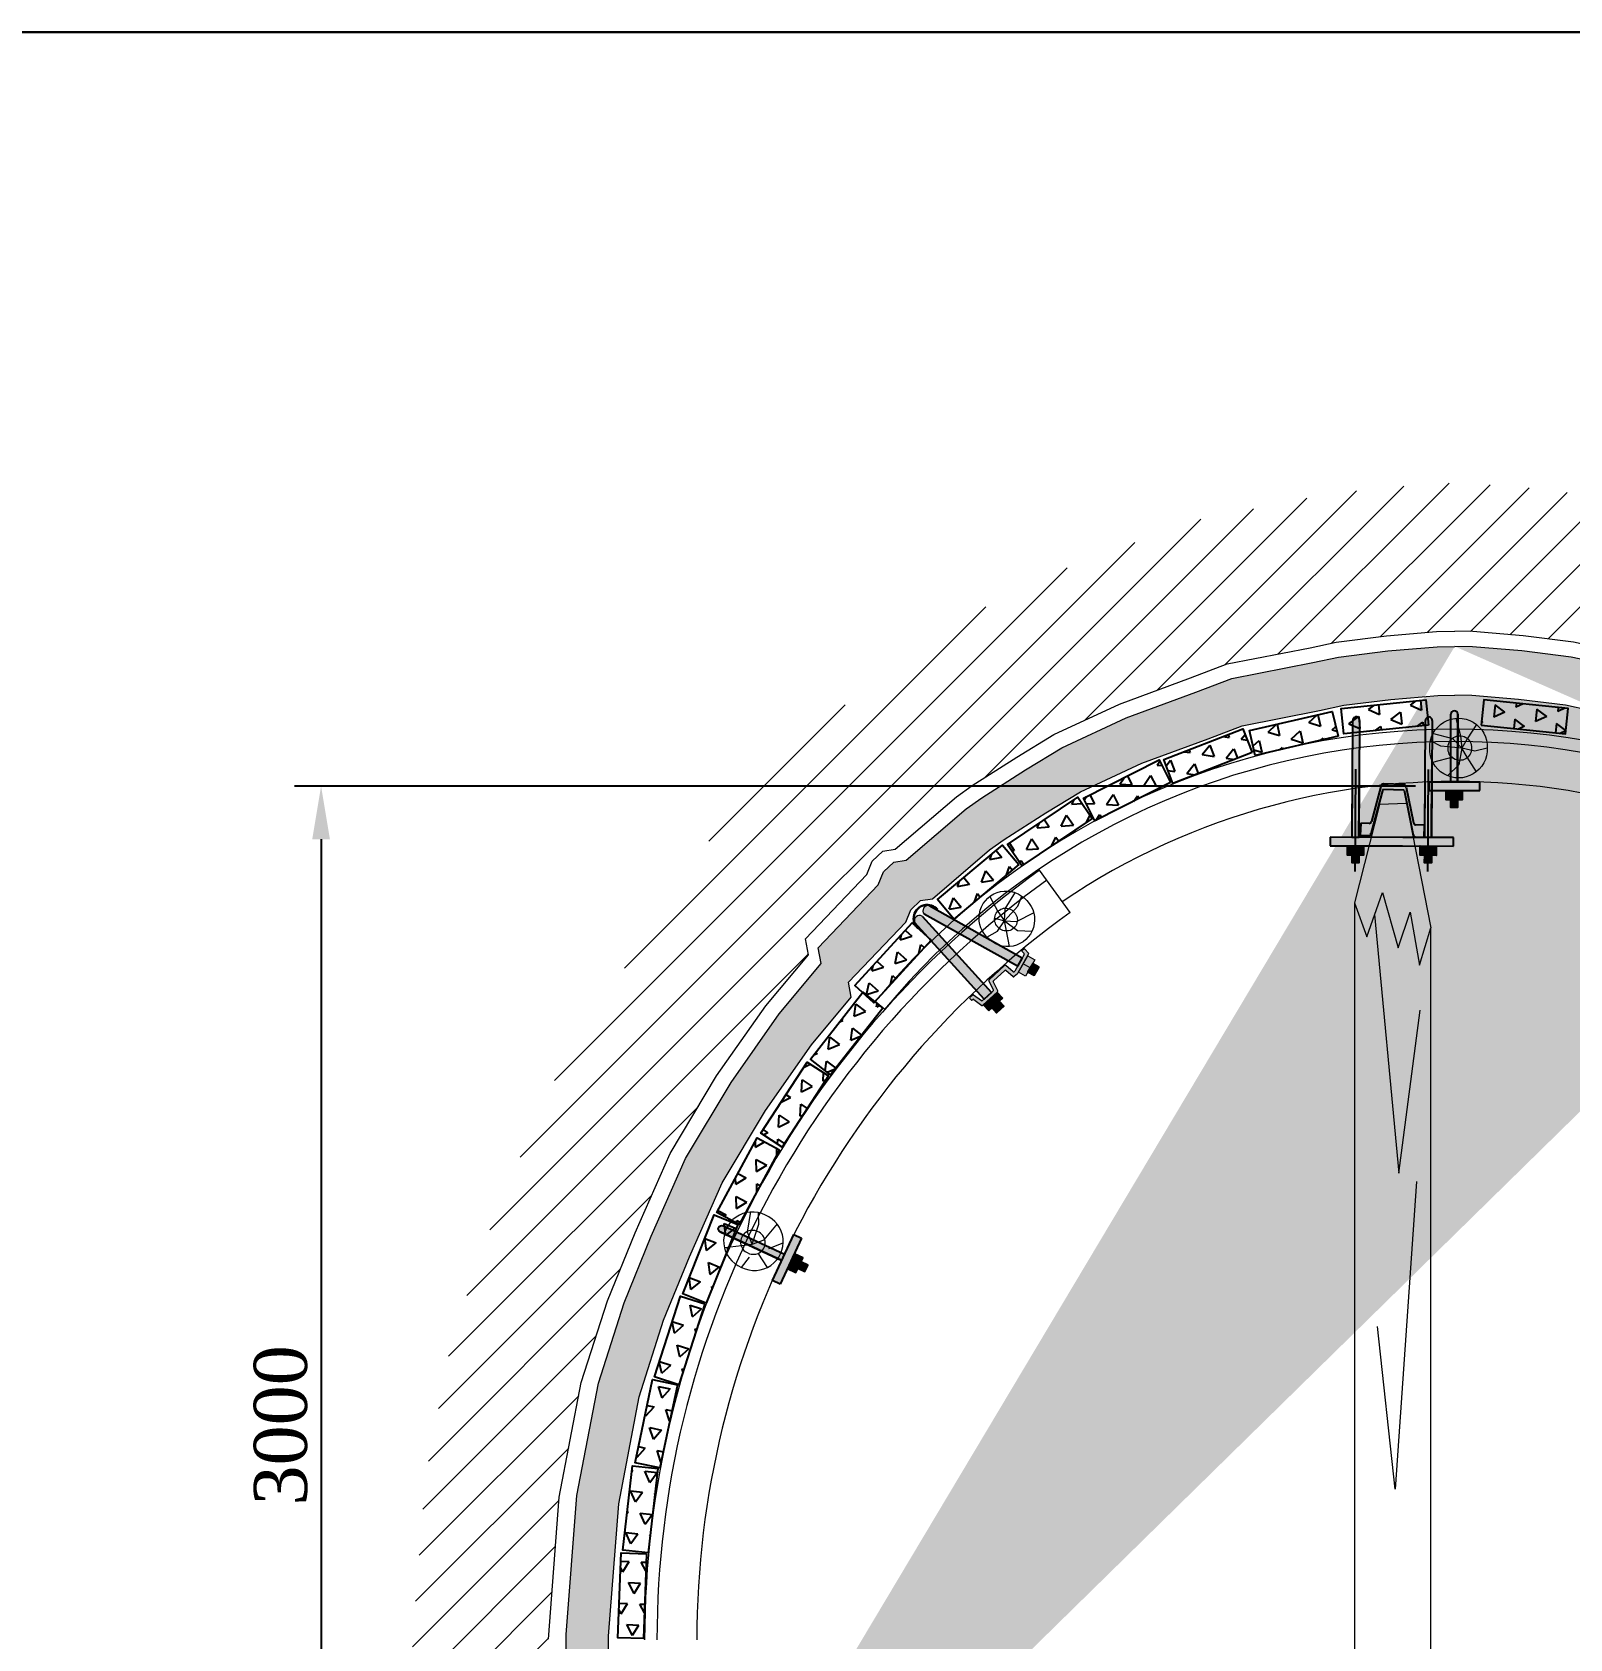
# Model space of a CAD drawing. Header units: millimetres. Extents: x -46762 to 217101, y -107409 to 31524.
# Drawn here: x 113848 to 117469, y -63258 to -59473 of the extents above; entities that cross this region are included whole.
import ezdxf

# ---------------------------------------------------------------- set-up
doc = ezdxf.new("R2010")
doc.units = ezdxf.units.MM
doc.layers.add('АП155', color=130, linetype='Continuous')
doc.styles.get("Standard").update_dxf_attribs({"font": 'TIMES.TTF'})
doc.dimstyles.new('ISO-25', dxfattribs={"dimscale": 50, "dimtxt": 2.5, "dimasz": 2.5, "dimexe": 1.25, "dimexo": 0.625, "dimtad": 1, "dimdec": 0, "dimtxsty": 'Standard', "dimcen": 2.5, "dimadec": 0, "dimazin": 0, "dimtfac": 1, "dimtdec": 0, "dimtmove": 0, "dimatfit": 3, "dimfxl": 1, "dimarcsym": 0})

# ---------------------------------------------------------------- blocks, each defined once
blk = doc.blocks.new('малик')
at = {"color": 7, "linetype": 'ByBlock', "lineweight": 9}
for p, q in [((117428.6909205339, 3163.968094087497), (117438.9293063907, 3122.875612338161)), ((117476.8090733806, 3149.679889349311), (117455.3292196006, 3115.312123301359)), ((117392.7884114651, 3098.669046341267), (117368.4238110949, 3110.614576150692)), ((117420.9614535526, 3115.312123301359), (117373.7057752367, 3128.200035569345)), ((117442.4413073326, 3093.832269521379), (117420.9614535526, 3115.312123301359)), ((117438.9293063907, 3122.875612338161), (117442.4362078757, 3093.83736897826)), ((117455.3292196006, 3115.312123301359), (117442.4413073326, 3093.832269521379)), ((117420.9643566998, 3072.359711900484), (117373.7104209998, 3059.465411741701)), ((117442.4443673377, 3093.837369529778), (117392.7884114651, 3098.669046341267)), ((117442.4362078757, 3093.83736897826), (117435.1750152459, 3053.928943744948)), ((117455.3321224337, 3072.364357724917), (117442.4413066432, 3093.84246912448)), ((117472.7174443139, 3086.577119380221), (117442.4443673377, 3093.837369529778)), ((117476.8166218418, 3037.999495631244), (117455.3321224337, 3072.364357724917)), ((117502.3518785533, 3093.841418669588), (117472.7174443139, 3086.577119380221)), ((117435.1750152459, 3053.928943744948), (117408.9592397311, 3028.510861341907))]:
    blk.add_line(p, q, dxfattribs=at)
at = {"color": 7, "linetype": 'ByBlock', "lineweight": 9, "extrusion": (0, 0, -1)}
for centre, major_axis, ratio, start_param, end_param in [((117434.6703237774, 3096.498831196397), (-47.89496162553311, 47.89496162553311), 0.9999999999990257, 5.458408654375653, 8.678623107073939), ((117437.5578575065, 3095.240444359137), (-19.5650630113129, 19.5650630113129), 0.9999999999981642, 5.430675389852599, 8.685277357385274), ((117434.6706836241, 3091.174856994578), (-47.89496162553311, 47.89496162553311), 0.9999999999990257, 2.31681600078586, 5.537030453484146), ((117437.5580472185, 3092.433634156318), (-19.5650630113204, 19.5650630113204), 0.9999999999974641, 2.310161750473125, 5.564763718006)]:
    blk.add_ellipse(centre, major_axis=major_axis, ratio=ratio, start_param=start_param, end_param=end_param, dxfattribs=at)
blk = doc.blocks.new('пзска2')
h = blk.add_hatch(color=9)
edge = h.paths.add_edge_path()
edge.add_line((79387.98750919643, 12480.88038879467), (79626.61282625502, 12400.73938868508))
edge.add_line((79626.61282625502, 12400.73938868508), (79619.42709265536, 12379.46739037297))
edge.add_line((79619.42709265536, 12379.46739037297), (79380.50641894205, 12459.07713288825))
edge.add_arc((79388.0866276481, 12468.66130303135), 12.219487769909, 90.46476017502539, 231.6592020791473, ccw=False)
edge = h.paths.add_edge_path()
edge.add_line((79376.41128150029, 12453.27671080609), (79570.36676375166, 12307.02080642545))
edge.add_line((79570.36676375166, 12307.02080642545), (79556.43053562287, 12288.54982692463))
edge.add_line((79556.43053562287, 12288.54982692463), (79362.53888556157, 12434.86732976127))
edge.add_arc((79372.4885213633, 12441.80124308344), 12.12742373903379, 71.12758126217437, 214.8726875495767, ccw=False)
h = blk.add_hatch(color=9)
edge = h.paths.add_edge_path()
edge.add_arc((79627.66398735114, 12420.72381651853), 1.914105600024586, 52.96569549510618, 133.1878639533618)
edge.add_line((79626.35398748063, 12422.11941695804), (79622.81355695822, 12418.79614233415))
edge.add_arc((79624.12355682859, 12417.40054189431), 1.914105600024586, 133.1878639533618, 232.9656954951062)
edge.add_line((79622.97070427213, 12415.8725591618), (79628.84420245845, 12411.44104481605))
edge.add_arc((79627.69134990202, 12409.91306208345), 1.914105600024586, -18.6650954844352, 52.96569549510622, ccw=False)
edge.add_line((79629.5047839201, 12409.30047959075), (79614.98623600847, 12366.32107847746))
edge.add_arc((79612.22517342953, 12367.25527092905), 2.914821109766541, 257.45859269138043, 341.3069946315402, ccw=False)
edge.add_line((79611.59223424859, 12364.40999939622), (79591.76046854799, 12375.53003915623))
edge.add_arc((79590.82431692723, 12373.86048221169), 1.914105600024586, 60.71984011856469, 142.9656954951062)
edge.add_line((79589.29633419457, 12375.0133347681), (79559.30466016682, 12335.26257932364))
edge.add_arc((79560.83264289954, 12334.10972676726), 1.914105600024586, 142.9656954951062, 217.0077024047578)
edge.add_line((79559.30412506853, 12332.95758376856), (79573.74374478357, 12313.80091985691))
edge.add_arc((79572.21522695292, 12312.64877685838), 1.914105600024586, -37.03430450489378, 37.00770240475782, ccw=False)
edge.add_line((79573.74320968543, 12311.49592430188), (79553.3143543138, 12284.41966196534))
edge.add_arc((79551.78637158129, 12285.5725145218), 1.914105600024586, 243.75876048676588, 322.96569549510616, ccw=False)
edge.add_line((79550.94004681602, 12283.85567596226), (79530.18626878763, 12294.08636202247))
edge.add_arc((79529.28421841265, 12292.60412100991), 1.735146477547994, 58.67647690679077, 148.0479790627951)
edge.add_line((79527.81196128958, 12293.52237601954), (79522.58798516571, 12286.59855452305))
edge.add_arc((79524.1159678984, 12285.44570196656), 1.914105600024586, 142.9656954951062, 232.9656954951062)
edge.add_line((79522.96311534199, 12283.91771923393), (79526.78307217342, 12281.03558784272))
edge.add_arc((79527.93592472986, 12282.56357057532), 1.914105600024586, 232.9656954951062, 322.9656954951062)
edge.add_line((79529.46390746254, 12281.41071801892), (79530.39560312434, 12282.64558094673))
edge.add_arc((79531.92358585686, 12281.49272839027), 1.914105600024586, 63.75876048676588, 142.9656954951062, ccw=False)
edge.add_line((79532.76991062213, 12283.2095669499), (79553.5236886504, 12272.97888088954))
edge.add_arc((79554.44295332953, 12274.3886519282), 1.68300384172545, 236.8929700268868, 329.831485954733)
edge.add_line((79555.8979961485, 12273.54286689265), (79584.53142966857, 12311.49341984757))
edge.add_arc((79583.00344693588, 12312.646272404), 1.914105600024586, 322.9656954951062, 397.0077024047578)
edge.add_line((79584.53196476665, 12313.79841540256), (79570.09234505187, 12332.95507931418))
edge.add_arc((79571.62086288244, 12334.1072223128), 1.914105600024586, 142.9656954951062, 217.0077024047578, ccw=False)
edge.add_line((79570.09288014992, 12335.26007486929), (79591.64296116919, 12363.82240185412))
edge.add_arc((79593.17094390187, 12362.66954929769), 1.914105600024586, 60.71984011856472, 142.9656954951062, ccw=False)
edge.add_line((79594.10709552257, 12364.33910624214), (79613.93886122323, 12353.21906648218))
edge.add_arc((79614.87501284402, 12354.88862342658), 1.914105600024586, 240.7198401185647, 322.9656954951062)
edge.add_line((79616.40299557667, 12353.73577087015), (79622.41552269796, 12361.70473235566))
edge.add_arc((79620.88753996545, 12362.85758491213), 1.914105600024586, 322.9656954951062, 341.3349045155648)
edge.add_line((79622.70097398342, 12362.24500241931), (79639.65450114332, 12412.43269670682))
edge.add_arc((79637.84106712518, 12413.04527919958), 1.914105600024586, 341.3349045155648, 412.9656954951062)
edge.add_line((79638.99391968161, 12414.57326193209), (79628.81683990761, 12422.25179925104))
edge = h.paths.add_edge_path(flags=16)
edge.add_arc((79620.88753996545, 12362.85758491213), 1.914105600024586, 322.9656954951062, 341.3349045155648)
edge.add_arc((79620.88753996545, 12362.85758491213), 1.914105600024586, 322.9656954951062, 341.3349045155648)
edge = h.paths.add_edge_path(flags=17)
edge.add_arc((79620.88753996545, 12362.85758491213), 1.914105600024586, 322.9656954951062, 341.3349045155648)
for points in [[(79638.48391189406, 12408.21222226877), (79656.85667648932, 12401.91922041512), (79642.3228326132, 12359.90285361517), (79623.96931663199, 12366.25150191964)], [(79653.34273550026, 12391.76065295233), (79646.02476543353, 12370.60489283986), (79661.44509861642, 12365.46674914093), (79668.66776640742, 12386.61382562178)], [(79583.94558119617, 12310.33219509802), (79599.40411664211, 12298.57659927863), (79572.38519902097, 12263.26957749148), (79556.96244741342, 12275.07193390929)], [(79592.87698438467, 12290.04725683594), (79605.15206058545, 12280.79099684118), (79591.3095542854, 12262.22888473643), (79578.80820147251, 12271.66284811296)]]:
    blk.add_hatch(color=9).paths.add_polyline_path(points)
at = {"color": 7}
for points in [[(79626.61282625502, 12400.73938868508), (79619.42709265536, 12379.46739037297), (79380.50641894205, 12459.07713288825)], [(79387.98750919643, 12480.88038879467), (79626.61282625502, 12400.73938868508)], [(79376.41128150029, 12453.27671080609), (79570.36676375166, 12307.02080642545), (79556.43053562287, 12288.54982692463), (79362.53888556157, 12434.86732976127)], [(79653.34273550026, 12391.76065295233), (79646.02476543353, 12370.60489283986), (79661.44509861642, 12365.46674914093), (79668.66776640742, 12386.61382562178), (79653.34273550026, 12391.76065295233)], [(79592.87698438467, 12290.04725683594), (79605.15206058545, 12280.79099684118), (79591.3095542854, 12262.22888473643), (79578.80820147251, 12271.66284811296), (79592.87698438467, 12290.04725683594)]]:
    blk.add_lwpolyline(points, dxfattribs=at)
at = {"color": 9, "linetype": 'ByBlock', "lineweight": 30}
blk.add_arc((79389.55610634592, 12450.26644457345), 32.10477288046426, 52.17423131706771, 238.6491880507332, dxfattribs=at)
at = {"layer": 'АП155', "color": 7, "lineweight": 9}
for p, q in [((79622.81355695822, 12418.79614233415), (79626.35398748063, 12422.11941695804)), ((79622.97070427213, 12415.8725591618), (79628.84420245845, 12411.44104481605)), ((79628.81683990761, 12422.25179925104), (79638.99391968161, 12414.57326193209)), ((79629.5047839201, 12409.30047959075), (79614.98623600847, 12366.32107847746)), ((79639.65450114332, 12412.43269670682), (79622.70097398342, 12362.24500241931)), ((79623.96931663199, 12366.25150191964), (79638.48391189406, 12408.21222226877)), ((79649.58975455136, 12380.91103701509), (79631.22661426303, 12387.23186209419)), ((79638.48391189406, 12408.21222226877), (79656.85667648932, 12401.91922041512)), ((79656.85667648932, 12401.91922041512), (79642.3228326132, 12359.90285361517)), ((79668.66776640742, 12386.61382562178), (79653.34273550019, 12391.76065295236)), ((79661.44509861642, 12365.46674914093), (79668.66776640742, 12386.61382562178)), ((79559.30466016682, 12335.26257932364), (79589.29633419457, 12375.0133347681)), ((79570.09288014992, 12335.26007486929), (79591.64296116919, 12363.82240185412)), ((79611.59223424859, 12364.40999939622), (79591.76046854799, 12375.53003915623)), ((79613.93886122323, 12353.21906648218), (79594.10709552257, 12364.33910624214)), ((79622.41552269796, 12361.70473235566), (79616.40299557667, 12353.73577087015)), ((79642.3228326132, 12359.90285361517), (79623.96931663199, 12366.25150191964)), ((79646.02476543354, 12370.60489283985), (79661.44509861642, 12365.46674914093)), ((79553.3143543138, 12284.41966196534), (79573.74320968543, 12311.49592430188)), ((79555.8979961485, 12273.54286689265), (79584.53142966857, 12311.49341984757)), ((79556.96244741342, 12275.07193390929), (79583.94558119617, 12310.33219509802)), ((79573.74374478357, 12313.80091985691), (79559.30412506853, 12332.95758376856)), ((79584.53196476665, 12313.79841540256), (79570.09234505187, 12332.95507931418)), ((79581.66704094349, 12307.69697902192), (79581.66704094349, 12307.69697902192)), ((79583.94558119617, 12310.33219509802), (79599.40411664211, 12298.57659927863)), ((79522.58798516571, 12286.59855452305), (79527.81196128958, 12293.52237601954)), ((79522.96311534199, 12283.91771923393), (79526.78307217342, 12281.03558784272)), ((79529.46390746254, 12281.41071801892), (79530.39560312434, 12282.64558094673)), ((79530.18626878763, 12294.08636202247), (79550.94004681602, 12283.85567596226)), ((79532.76991062213, 12283.2095669499), (79553.5236886504, 12272.97888088954)), ((79572.38519902097, 12263.26957749148), (79556.96244741342, 12275.07193390929)), ((79559.51661648304, 12278.33896102992), (79559.51661648304, 12278.33896102992)), ((79570.45401430462, 12292.7020645036), (79585.89465783161, 12280.92308838508)), ((79599.40411664211, 12298.57659927863), (79572.38519902097, 12263.26957749148)), ((79578.80820147251, 12271.66284811296), (79591.3095542854, 12262.22888473643)), ((79591.3095542854, 12262.22888473643), (79605.15206058545, 12280.79099684118)), ((79605.15206058545, 12280.79099684118), (79592.87698438467, 12290.04725683594))]:
    blk.add_line(p, q, dxfattribs=at)
for centre, radius, start, end in [((79372.4885213633, 12441.80124308344), 12.12742373903379, 71.12758126217444, 214.8726875495767), ((79388.0866276481, 12468.66130303135), 12.219487769909, 90.46476017502546, 231.6592020791473), ((79624.12355682859, 12417.40054189431), 1.914105600024586, 133.1878639533618, 232.9656954951062), ((79627.66398735114, 12420.72381651853), 1.914105600024586, 52.96569549510618, 133.1878639533618), ((79627.69134990202, 12409.91306208345), 1.914105600024586, 341.3349045155648, 52.96569549510618), ((79637.84106712518, 12413.04527919958), 1.914105600024586, 341.3349045155648, 52.96569549510618), ((79590.82431692723, 12373.86048221169), 1.914105600024586, 60.71984011856469, 142.9656954951062), ((79593.17094390187, 12362.66954929769), 1.914105600024586, 60.71984011856469, 142.9656954951062), ((79612.22517342953, 12367.25527092905), 2.914821109766541, 257.4585926913804, 341.3069946315402), ((79614.87501284402, 12354.88862342658), 1.914105600024586, 240.7198401185647, 322.9656954951062), ((79620.88753996545, 12362.85758491213), 1.914105600024586, 322.9656954951062, 341.3349045155648), ((79620.88753996545, 12362.85758491213), 1.914105600024586, 322.9656954951062, 341.3349045155648), ((79620.88753996545, 12362.85758491213), 1.914105600024586, 322.9656954951062, 341.3349045155648), ((79620.88753996545, 12362.85758491213), 1.914105600024586, 322.9656954951062, 341.3349045155648), ((79560.83264289954, 12334.10972676726), 1.914105600024586, 142.9656954951062, 217.0077024047578), ((79571.62086288244, 12334.1072223128), 1.914105600024586, 142.9656954951062, 217.0077024047578), ((79572.21522695292, 12312.64877685838), 1.914105600024586, 322.9656954951062, 37.00770240475778), ((79583.00344693588, 12312.646272404), 1.914105600024586, 322.9656954951062, 37.00770240475778), ((79524.1159678984, 12285.44570196656), 1.914105600024586, 142.9656954951062, 232.9656954951062), ((79527.93592472986, 12282.56357057532), 1.914105600024586, 232.9656954951062, 322.9656954951062), ((79529.28421841265, 12292.60412100991), 1.735146477547994, 58.67647690679077, 148.0479790627951), ((79531.92358585686, 12281.49272839027), 1.914105600024586, 63.75876048676592, 142.9656954951062), ((79551.78637158129, 12285.5725145218), 1.914105600024586, 243.7587604867659, 322.9656954951062), ((79554.44295332953, 12274.3886519282), 1.68300384172545, 236.8929700268868, 329.831485954733)]:
    blk.add_arc(centre, radius, start, end, dxfattribs=at)
blk = doc.blocks.new('мальчик')
at = {"color": 7, "linetype": 'ByBlock', "lineweight": 9}
for p, q in [((62110.5411704303, -3203.251974368038), (62085.97194289577, -3164.321193746476)), ((62083.27620618363, -3233.022133383558), (62042.34116641428, -3211.960909759669)), ((62111.79205275768, -3231.774464713362), (62110.5411704303, -3203.251974368038)), ((62111.79852717445, -3231.767395405818), (62083.27620618363, -3233.022133383558)), ((62100.17231643222, -3292.291638475426), (62107.09785335849, -3254.836199794005)), ((62107.09785335849, -3254.836199794005), (62111.79852717445, -3231.767395405818)), ((62134.35986856846, -3225.069260782394), (62111.79205275768, -3231.774464713362))]:
    blk.add_line(p, q, dxfattribs=at)
for points in [[(62146.7858041219, -3174.437593927016), (62127.79529363174, -3209.416393931552), (62111.79175579009, -3231.7676932888), (62081.42476313832, -3254.816826403253), (62047.11996643751, -3255.790661856568)], [(62153.31908767713, -3269.800450136626), (62128.16933134344, -3256.022516857224), (62111.79741108326, -3231.772872682202), (62080.45041735284, -3196.901753586132), (62071.1476882838, -3173.15576927796)]]:
    blk.add_lwpolyline(points, dxfattribs=at)
for centre, radius, start, end in [((62108.099128069, -3224.993232519671), 63.65949652277222, 315.2626785509929, 139.7673758162139), ((62104.71962127228, -3228.683259538283), 63.65949652277222, 135.2626785509929, 319.7673758162139), ((62107.51981327798, -3229.643810923456), 26.00486603317605, 133.6736795422713, 320.1486362764767), ((62109.30149624598, -3227.698421052695), 26.00486603317605, 314.8814180920772, 141.3563748268686)]:
    blk.add_arc(centre, radius, start, end, dxfattribs=at)
blk = doc.blocks.new('малчик')
at = {"color": 7, "linetype": 'ByBlock', "lineweight": 9}
for p, q in [((119627.7657393114, 1610.4430128768), (119628.4698462511, 1637.569267079249)), ((119654.6362349919, 1591.769802840485), (119646.6565953917, 1640.097049478427)), ((119615.593246907, 1573.865760420405), (119584.1780287269, 1611.446094139625)), ((119644.0689532542, 1563.29150951164), (119627.7657393114, 1610.4430128768)), ((119644.0630419651, 1563.292165543156), (119654.6362349919, 1591.769802840485)), ((119604.7621011095, 1553.266675202045), (119570.7307680805, 1566.50352419159)), ((119644.0723132252, 1563.296417088539), (119615.593246907, 1573.865760420405)), ((119668.9597904083, 1560.529138580998), (119644.0630419651, 1563.292165543156)), ((119709.1526768028, 1555.327278835044), (119668.9597904083, 1560.529138580998)), ((119607.6371590696, 1508.77504948611), (119629.9210252962, 1542.627032700286)), ((119669.0404644479, 1508.836633281964), (119650.0863085295, 1532.747085186653))]:
    blk.add_line(p, q, dxfattribs=at)
at = {"color": 7, "linetype": 'ByBlock', "lineweight": 9, "extrusion": (0, 0, -1)}
for centre, major_axis, ratio, start_param, end_param in [((119638.4088399553, 1569.248207332115), (-47.89496162578067, 47.89496162578067), 0.9999999999946823, 3.45771997180005, 6.677934424498158), ((119643.2482390612, 1571.467422897527), (-47.89496162578067, 47.89496162578067), 0.9999999999946823, 0.3161273182102568, 3.536341770908364), ((119643.3077980296, 1568.318162476637), (-19.56506301142971, 19.56506301142971), 0.999999999992481, 0.2883940536884071, 3.5429960212207)]:
    blk.add_ellipse(centre, major_axis=major_axis, ratio=ratio, start_param=start_param, end_param=end_param, dxfattribs=at)
at = {"color": 7, "linetype": 'ByBlock', "lineweight": 9, "extrusion": (0, 0, -0.9999999999999998)}
blk.add_ellipse((119640.7564568189, 1567.148187443883), major_axis=(-19.56506301141584, 19.56506301141584), ratio=0.9999999999939162, start_param=3.451065721488449, end_param=6.705667689021001, dxfattribs=at)
blk = doc.blocks.new('ск16')
h = blk.add_hatch(color=9)
edge = h.paths.add_edge_path()
edge.add_line((76510.91213818084, 28276.66980265561), (76510.91213818084, 28116.66980265561))
edge.add_line((76510.91213818084, 28116.66980265561), (76494.91213818084, 28116.66980265561))
edge.add_line((76494.91213818084, 28116.66980265561), (76494.91213818084, 28276.66980265561))
edge.add_arc((76502.91213818084, 28276.66980265561), 8, 0, 180, ccw=False)
for points in [[(76562.91213818084, 28116.66980265561), (76442.91213818084, 28116.66980265561), (76442.91213818084, 28096.66980265561), (76562.91213818084, 28096.66980265561)], [(76521.91213818084, 28096.66980265561), (76521.91213818084, 28074.66980265561), (76483.91213818084, 28074.66980265561), (76483.91213818084, 28096.66980265561)], [(76494.91213818084, 28074.66980265561), (76510.91213818084, 28074.66980265561), (76510.91213818084, 28056.66980265561), (76494.91213818084, 28056.66980265561)]]:
    blk.add_hatch(color=9).paths.add_polyline_path(points)
at = {"color": 7}
for p, q in [((76494.91213818084, 28116.66980265561), (76494.91213818084, 28276.66980265561)), ((76510.91213818084, 28116.66980265561), (76510.91213818084, 28276.66980265561)), ((76442.91213818084, 28116.66980265561), (76442.91213818084, 28096.66980265561)), ((76562.91213818084, 28116.66980265561), (76442.91213818084, 28116.66980265561)), ((76442.91213818084, 28096.66980265561), (76562.91213818084, 28096.66980265561)), ((76562.91213818084, 28096.66980265561), (76562.91213818084, 28116.66980265561)), ((76494.91213818084, 28074.66980265561), (76494.91213818084, 28056.66980265561)), ((76510.91213818084, 28074.66980265561), (76510.91213818084, 28056.66980265561))]:
    blk.add_line(p, q, dxfattribs=at)
for points in [[(76510.91213818084, 28276.66980265561), (76510.91213818084, 28116.66980265561), (76494.91213818084, 28116.66980265561), (76494.91213818084, 28276.66980265561)], [(76502.91213818084, 28096.66980265561), (76521.91213818084, 28096.66980265561), (76521.91213818084, 28074.66980265561), (76483.91213818084, 28074.66980265561), (76483.91213818084, 28096.66980265561), (76521.91213818084, 28096.66980265561)], [(76521.91213818084, 28096.66980265561), (76521.91213818084, 28074.66980265561), (76483.91213818084, 28074.66980265561), (76483.91213818084, 28096.66980265561), (76521.91213818084, 28096.66980265561)], [(76494.91213818084, 28074.66980265561), (76510.91213818084, 28074.66980265561), (76510.91213818084, 28056.66980265561), (76494.91213818084, 28056.66980265561), (76494.91213818084, 28074.66980265561)]]:
    blk.add_lwpolyline(points, dxfattribs=at)
blk.add_arc((76502.91213818084, 28276.66980265561), 8, 0, 180, dxfattribs=at)
blk = doc.blocks.new('затяж')
h = blk.add_hatch()
h.set_pattern_fill('TRIANG', scale=6, style=0)
h.set_pattern_definition([(59.99999999999999, (-60928.14965484699, 7032.150187674619), (-28.5749897581405, 49.49334591314033), [28.575, -28.575]), (120, (-60928.14965484699, 7032.150187674619), (-57.14998975814051, 5.913140350699564e-06), [28.57499999999999, -28.57499999999999]), (0, (-60942.43715484699, 7056.896887674618), (28.575, 49.49334), [28.575, -28.575])])
h.paths.add_polyline_path([(59094.13031474774, -5736.145065864868), (59094.13031474774, -5936.145065864868), (59034.13031474774, -5936.145065864868), (59034.13031474774, -5736.145065864868)])
at = {"color": 7}
blk.add_lwpolyline([(59094.13031474774, -5736.145065864868), (59094.13031474774, -5936.145065864868), (59034.13031474774, -5936.145065864868), (59034.13031474774, -5736.145065864868), (59094.13031474774, -5736.145065864868)], dxfattribs=at)
blk = doc.blocks.new('*D295')
at = {"color": 0, "lineweight": -2}
for p, q in [((117105.8737092593, -61249.35341073567), (114465.7103232909, -61249.35341073566)), ((114528.2103232909, -61374.35341073566), (114528.2103232909, -64135.9528620452)), ((117105.8737092593, -64260.9528620452), (114465.7103232909, -64260.9528620452))]:
    blk.add_line(p, q, dxfattribs=at)
at = {"color": 0, "lineweight": 15}
for points in [[(114507.3769899576, -61374.35341073566), (114549.0436566242, -61374.35341073566), (114528.2103232909, -61249.35341073566)], [(114507.3769899576, -64135.9528620452), (114549.0436566242, -64135.9528620452), (114528.2103232909, -64260.9528620452)]]:
    blk.add_solid(points, dxfattribs=at)
at = {"layer": 'Defpoints', "color": 0, "lineweight": 15}
for p in [(117137.1237092593, -61249.35341073567), (114528.2103232909, -64260.9528620452), (117137.1237092593, -64260.9528620452)]:
    blk.add_point(p, dxfattribs=at)
at = {"color": 0, "lineweight": 15, "insert": (114433.3788524906, -62755.15313639041), "char_height": 125, "attachment_point": 5, "rotation": 90}
blk.add_mtext('3000', dxfattribs=at)
blk = doc.blocks.new('СВПУСИЛ')
for p, q in [((92839.92056259899, -42729.97024166628), (92812.07433528174, -42834.5254429917)), ((92835.68864560979, -42722.83628213483), (92813.13744283852, -42805.17972907244)), ((92890.49647502229, -42731.53135747064), (92839.92056259899, -42729.97024166628)), ((92889.34829006574, -42718.48972523742), (92841.87090192134, -42717.02425091516)), ((92890.49647502229, -42731.53135747064), (92911.8412693842, -42837.60492747583)), ((92895.1603212854, -42724.67198154904), (92912.59007695144, -42808.24951212644)), ((92807.98556257886, -42810.02308842212), (92787.99508336019, -42809.40604660222)), ((92806.09132797911, -42838.97843119822), (92787.10037272134, -42838.39224146931)), ((92937.42391551984, -42814.01843420598), (92917.43343630117, -42813.40139238608)), ((92936.52920488098, -42843.00462907307), (92917.5382496232, -42842.41843934415))]:
    blk.add_line(p, q)
at = {"color": 7}
for p, q in [((92787.99508336019, -42809.40604660222), (92787.10037272134, -42838.39224146931)), ((92937.42391551984, -42814.01843420598), (92936.52920488098, -42843.00462907307))]:
    blk.add_line(p, q, dxfattribs=at)
for centre, radius, start, end in [((92841.68578937539, -42723.02139468079), 5.999999999999999, 88.23202484565921, 178.2320248464925), ((92889.16317751977, -42724.48686900306), 5.999999999999999, 358.2320248464926, 88.23202484565921), ((92808.13982303382, -42805.02546861746), 4.999999999999999, 268.2320248456592, 358.2320248464926), ((92917.58769675612, -42808.40377258141), 4.999999999999999, 178.2320248464925, 268.2320248456592), ((92806.27644052506, -42832.98128743262), 5.999999999999999, 268.2320248456592, 358.2320248464926), ((92917.7233621692, -42836.42129557856), 5.999999999999999, 178.2320248464925, 268.2320248456592)]:
    blk.add_arc(centre, radius, start, end)
blk = doc.blocks.new('спецск')
h = blk.add_hatch(color=9)
edge = h.paths.add_edge_path()
edge.add_line((92785.5398890838, -42466.88011163719), (92783.95573497117, -42742.66077485179))
edge.add_line((92783.95573497117, -42742.66077485179), (92767.95599893623, -42742.56886830785))
edge.add_line((92767.95599893623, -42742.56886830785), (92769.53967341034, -42466.87170394573))
edge.add_arc((92777.53987016655, -42466.70668996213), 8.00189838437035, -1.2418438218481924, 181.1816289845473, ccw=False)
h = blk.add_hatch(color=9)
edge = h.paths.add_edge_path()
edge.add_line((92956.53065366369, -42467.11995945335), (92954.94649955106, -42742.90062266796))
edge.add_line((92954.94649955106, -42742.90062266796), (92938.94676351614, -42742.80871612403))
edge.add_line((92938.94676351614, -42742.80871612403), (92940.53043799025, -42467.11155176189))
edge.add_arc((92948.53063474646, -42466.94653777829), 8.00189838437035, -1.2418438218481924, 181.1816289845473, ccw=False)
for points in [[(92886.94762140264, -42742.51001985621), (92715.95685682274, -42742.27017204004), (92715.84197364282, -42762.2698420837), (92886.83273822271, -42762.50968989986), (93006.83075848463, -42763.19898897942), (93006.94564166456, -42743.19931893576)], [(92794.84067031524, -42762.7236306444), (92794.71429881733, -42784.72326769243), (92756.7149257344, -42784.50498965057), (92756.84129723231, -42762.50535260254)], [(92965.83143489517, -42762.96347846057), (92965.70506339724, -42784.9631155086), (92927.70569031431, -42784.74483746674), (92927.83206181222, -42762.74520041872)], [(92767.7147442584, -42784.56817539953), (92783.7144802933, -42784.66008194347), (92783.6110854314, -42802.65978498275), (92767.61134939647, -42802.5678784388)], [(92938.7055088383, -42784.80802321569), (92954.70524487321, -42784.89992975963), (92954.60185001131, -42802.89963279893), (92938.60211397638, -42802.80772625498)]]:
    blk.add_hatch(color=9).paths.add_polyline_path(points)
at = {"color": 7}
for p, q in [((92767.95599893623, -42742.56886830785), (92768.87506437564, -42582.57150795864)), ((92775.32780616144, -42822.64122019215), (92776.70922314876, -42582.15445813439)), ((92783.95573497117, -42742.66077485179), (92784.87480041054, -42582.66341450257)), ((92938.94676351614, -42742.80871612403), (92939.86582895555, -42582.8113557748)), ((92946.31857074135, -42822.88106800831), (92947.69998772867, -42582.39430595055)), ((92954.94649955106, -42742.90062266796), (92955.86556499045, -42582.90326231874)), ((92715.95685682274, -42742.27017204004), (92715.84197364282, -42762.2698420837)), ((92715.84197364282, -42762.2698420837), (92886.83273822271, -42762.50968989986)), ((92886.94762140264, -42742.51001985621), (92715.95685682274, -42742.27017204004)), ((92886.83273822271, -42762.50968989986), (93006.83075848463, -42763.19898897942)), ((93006.94564166456, -42743.19931893576), (92886.94762140264, -42742.51001985621)), ((93006.83075848463, -42763.19898897942), (93006.94564166456, -42743.19931893576)), ((92767.7147442584, -42784.56817539953), (92767.61134939647, -42802.5678784388)), ((92783.7144802933, -42784.66008194347), (92783.6110854314, -42802.65978498275)), ((92938.7055088383, -42784.80802321569), (92938.60211397638, -42802.80772625498)), ((92954.70524487321, -42784.89992975963), (92954.60185001131, -42802.89963279893))]:
    blk.add_line(p, q, dxfattribs=at)
for points in [[(92785.5398890838, -42466.88011163719), (92783.95573497117, -42742.66077485179), (92767.95599893623, -42742.56886830785), (92769.53967341034, -42466.87170394573)], [(92956.53065366369, -42467.11995945335), (92954.94649955106, -42742.90062266796), (92938.94676351614, -42742.80871612403), (92940.53043799025, -42467.11155176189)], [(92775.84098377377, -42762.61449162348), (92794.84067031524, -42762.7236306444), (92794.71429881733, -42784.72326769243), (92756.7149257344, -42784.50498965057), (92756.84129723231, -42762.50535260254), (92794.84067031524, -42762.7236306444)], [(92794.84067031524, -42762.7236306444), (92794.71429881733, -42784.72326769243), (92756.7149257344, -42784.50498965057), (92756.84129723231, -42762.50535260254), (92794.84067031524, -42762.7236306444)], [(92946.83174835368, -42762.85433943965), (92965.83143489517, -42762.96347846057), (92965.70506339724, -42784.9631155086), (92927.70569031431, -42784.74483746674), (92927.83206181222, -42762.74520041872), (92965.83143489517, -42762.96347846057)], [(92965.83143489517, -42762.96347846057), (92965.70506339724, -42784.9631155086), (92927.70569031431, -42784.74483746674), (92927.83206181222, -42762.74520041872), (92965.83143489517, -42762.96347846057)], [(92767.7147442584, -42784.56817539953), (92783.7144802933, -42784.66008194347), (92783.6110854314, -42802.65978498275), (92767.61134939647, -42802.5678784388), (92767.7147442584, -42784.56817539953)], [(92938.7055088383, -42784.80802321569), (92954.70524487321, -42784.89992975963), (92954.60185001131, -42802.89963279893), (92938.60211397638, -42802.80772625498), (92938.7055088383, -42784.80802321569)]]:
    blk.add_lwpolyline(points, dxfattribs=at)
for centre in [(92777.53987016655, -42466.70668996213), (92948.53063474646, -42466.94653777829)]:
    blk.add_arc(centre, 8.00189838437035, 358.7581561781518, 181.1816289845474, dxfattribs=at)

msp = doc.modelspace()

# ---------------------------------------------------------------- hatches: boundary and pattern name
at = {"lineweight": 0}
h = msp.add_hatch(dxfattribs=at)
h.set_pattern_fill('JIS_WOOD', scale=100, style=0)
h.set_pattern_definition([(45, (56195.76325502712, -58324.64049932285), (-49.99999991609842, 49.99999991609842), [])])
h.paths.add_polyline_path([(118750.6534083098, -61682.60945794475), (118752.1618696954, -61706.47995141597), (118077.335959124, -61582.50039623585), (118184.405920295, -61219.59797723568), (118348.9813645023, -61278.76440225547), (118383.5420986236, -61284.43236431377), (118372.1248235221, -61274.63384550296), (118334.618646199, -61248.08212775231), (118229.9147656879, -61180.92165640197), (118142.4009282779, -61127.81787509421), (117987.6888113358, -61055.97172512751), (117820.7092073889, -60994.17817127724), (117734.1855293716, -60961.33934482369), (117539.233634408, -60923.0274382624), (117477.9002337936, -60909.89197684226), (117359.155455072, -60895.09214854541), (117240.9472528315, -60885.11908793316), (117198.29455133, -60884.24012935422), (117155.6418498286, -60885.11908793316), (117037.4336475881, -60895.09214854541), (116918.6888688665, -60909.89197684226), (116857.355468252, -60923.0274382624), (116662.4035732884, -60961.33934482369), (116575.8798952712, -60994.17817127724), (116408.9002913243, -61055.97172512751), (116254.1881743822, -61127.81787509421), (116166.6743369722, -61180.92165640197), (116061.9704564611, -61248.08212775231), (116024.464279138, -61274.63384550296), (115880.6917520873, -61398.02211444307), (115850.9996498785, -61402.70744725284), (115825.9955316629, -61426.13584033466), (115813.4934725552, -61457.37323670161), (115669.3123174432, -61608.66463535051), (115676.0019449586, -61646.55016244807), (115575.6598376048, -61766.89325899729), (115459.709175726, -61931.80736048106), (115350.4481413626, -62114.5502097451), (115267.9444643723, -62301.7505053092), (115202.6884649063, -62461.55220290623), (115141.0438384059, -62654.33104957284), (115089.3423026176, -62924.61897410438), (115063.5134358043, -63258.64457685377), (115063.5134358043, -64263.94048848236), (119333.0756668558, -64263.94048848236), (119333.0756668558, -63258.64457685377), (119307.2468000424, -62924.61897410438), (119255.5452642542, -62654.33104957284), (119193.9006377538, -62461.55220290623), (119128.6446382878, -62301.7505053092), (119046.1409612974, -62114.5502097451), (118936.8799269341, -61931.80736048106), (118820.9292650552, -61766.89325899729)])
h.paths.add_polyline_path([(119046.055732599, -64581.17296892763), (119653.2928341847, -64452.10073849611), (119653.2928341847, -64132.12816369134), (119333.0756668558, -64200.19242376649), (119333.0756668558, -63258.64457685383), (119307.2468000425, -62924.61897410447), (119255.5452642542, -62654.33104957284), (119193.9006377537, -62461.55220290615), (119128.6446382877, -62301.75050530936), (119046.1409612975, -62114.55020974522), (118936.8799269341, -61931.80736048109), (118820.9292650552, -61766.89325899728), (118750.6534083098, -61682.60945794472), (118752.1618696954, -61706.47995141597), (118077.335959124, -61582.50039623585), (118184.405920295, -61219.59797723568), (118348.9813645024, -61278.76440225548), (118383.5420986236, -61284.43236431377), (118372.1248235221, -61274.63384550291), (118362.1478556018, -61267.57085867964), (118440.5054303993, -61280.4215047155), (118620.1096206667, -61100.1441849437), (118698.3943887555, -61113.04402718857), (118548.1993643509, -60984.14385102234), (118505.0672604293, -60953.60937560909), (118384.6577978416, -60876.37483355621), (118284.01688482, -60815.30548505228), (118106.0979503366, -60732.68241259058), (117914.0714057977, -60661.61982566275), (117814.5691760779, -60623.85517524118), (117590.3744968697, -60579.7964826957), (117519.8410861631, -60564.69070206254), (117383.2845906333, -60547.67089952116), (117247.3451580567, -60536.20187981708), (117198.29455133, -60535.19107745129), (117149.2439446033, -60536.20187981708), (117013.3045120268, -60547.67089952116), (116876.7480164969, -60564.69070206254), (116806.2146057904, -60579.7964826957), (116582.0199265822, -60623.85517524118), (116482.5176968624, -60661.61982566275), (116290.4911523234, -60732.68241259058), (116112.57221784, -60815.30548505228), (116011.9313048185, -60876.37483355621), (115891.5218422308, -60953.60937560909), (115848.3897383091, -60984.14385102234), (115683.0513322009, -61126.04036030346), (115648.9054146608, -61131.42849303471), (115620.1506787129, -61158.3711450788), (115605.773310739, -61194.29415090079), (115439.9649823601, -61368.27925934702), (115447.6580540029, -61411.84761550922), (115332.2646305461, -61550.24217654082), (115198.9213693854, -61739.89339324715), (115073.2711798675, -61950.04766990081), (114978.3919513286, -62165.32800979952), (114903.3475519427, -62349.0999620361), (114832.4562314673, -62570.7956357027), (114772.9994653108, -62881.62674891397), (114743.2962684754, -63265.75619207577), (114743.2962684754, -64581.17296892763)])
at = {"lineweight": 15}
h = msp.add_hatch(dxfattribs=at)
h.set_pattern_fill('GRAVEL', scale=10, style=0)
h.set_pattern_definition([(228.0128, (24572.1670675493, -18661.38355856139), (-2032.001726589601, -2286.002808951258), [34.1721, -3383.05]), (184.9697, (24549.3070675493, -18686.78355856139), (3048.004930617913, 253.9982075387458), [58.6405, -5805.4]), (132.5104, (24490.8870675493, -18691.86355856138), (2539.998151833169, -2794.002729246041), [41.34819999999999, -4093.47]), (267.2737, (24391.8270675493, -18755.36355856138), (253.9988970828173, 5079.998365336643), [53.40049999999999, -5286.639999999999]), (292.8337, (24389.2870675493, -18808.70355856138), (-1270.003605550191, 3048.001733005111), [52.3634, -5183.98]), (357.2737, (24409.6070675493, -18856.96355856139), (-5079.998365336643, 253.9988970828175), [53.40049999999999, -5286.639999999999]), (37.6942, (24462.9470675493, -18859.50355856138), (-3302.002086123993, -2539.997735698489), [70.61939999999998, -6991.310000000001]), (72.2553, (24518.8270675493, -18816.32355856138), (1778.00355654672, 5588.00162060364), [66.672, -6600.53]), (121.4296, (24539.1470675493, -18752.82355856138), (-2032.000523526448, 3301.996115997269), [53.5813, -5304.55]), (175.2364, (24511.2070675493, -18707.10355856139), (2793.997805305446, -253.9976162721156), [61.17129999999999, -2997.389999999999]), (222.3974, (24450.2470675493, -18702.02355856138), (-3048.000091723971, -2793.996365063697), [79.1078, -7831.68]), (138.8141, (24643.2870675493, -18757.90355856139), (-1777.998867422474, 1523.997655712401), [27.0005, -2673.06]), (171.4692, (24622.9670675493, -18740.12355856139), (3301.99495955914, -508.0012800045699), [51.36819999999998, -5085.459999999998]), (225, (24572.1670675493, -18732.50355856138), (-5.329070518200751e-14, -253.9998268700197), [35.9209, -323.289]), (203.1986, (24554.3870675493, -18702.02355856138), (1270.004282559083, 508.0022274306265), [19.3441, -1915.06]), (291.8014, (24536.6070675493, -18709.64355856138), (-254.0001781894509, 762.0004908731864), [27.3566, -1340.48]), (30.9638, (24546.7670675493, -18735.04355856138), (761.9991954808227, 508.0003958660552), [44.43199999999999, -1436.629999999999]), (161.5651, (24584.8670675493, -18712.18355856138), (508.0002318180981, -253.9996222465077), [32.1287, -771.0899999999999]), (16.38950000000001, (24389.2870675493, -18709.64355856138), (2540.001401396935, 761.9984149967804), [45.00880000000001, -4455.88]), (70.3462, (24432.4670675493, -18696.94355856139), (-1015.997168867651, -2793.9960488545), [37.7599, -3738.219999999999]), (293.1986, (24584.8670675493, -18661.38355856139), (-508.0022274306264, 1270.004282559083), [38.688, -1895.72]), (343.6105, (24600.1070675493, -18696.94355856139), (-2540.001401396935, 761.9984149967811), [45.00879999999999, -4455.879999999998]), (339.444, (24389.2870675493, -18867.12355856139), (-1270.001576425591, 507.9993836050138), [43.4035, -2126.77]), (294.7751, (24429.9270675493, -18882.36355856138), (-1269.997040362684, 2793.998702615667), [36.36719999999998, -3600.359999999999]), (66.80140000000002, (24587.4070675493, -18915.38355856139), (508.0022274306268, 1270.004282559083), [38.688, -1895.72]), (17.35400000000001, (24602.6470675493, -18879.82355856138), (-3302.000178185996, -1015.998467560563), [42.57829999999999, -4215.239999999999]), (69.444, (24462.9470675493, -18915.38355856139), (-507.9993836050144, -1270.001576425591), [21.7018, -2148.48]), (101.3099, (24572.1670675493, -18915.38355856139), (-253.9987462887348, 1015.996746090262), [12.9515, -1282.2]), (165.9638, (24569.6270675493, -18902.68355856138), (762.0005354697173, -253.9995604123641), [52.3634, -994.905]), (186.0090000000001, (24518.8270675493, -18889.98355856138), (2539.996254442795, 253.9994068547858), [48.5267, -4804.139999999999]), (303.6901, (24546.7670675493, -18757.90355856139), (-254.0000871307233, 507.999509923184), [36.6324, -879.178]), (353.1572, (24567.0870675493, -18788.38355856139), (4318.001785664343, -508.002275165484), [63.95569999999999, -6331.599999999999]), (60.94540000000001, (24630.5870675493, -18796.00355856138), (-1015.997636582909, -1777.995761083413), [26.1508, -2588.94]), (90, (24643.2870675493, -18773.14355856138), (-254, 254), [15.24, -238.76]), (120.2564, (24513.7470675493, -18882.36355856138), (1015.997846683611, -1777.999103247756), [35.2867, -3493.39]), (48.01279999999999, (24495.9670675493, -18851.88355856139), (2032.001726589601, 2286.002808951258), [68.3443, -3348.88]), (0, (24541.6870675493, -18801.08355856139), (254, 254), [66.04, -187.96]), (325.3048, (24607.7270675493, -18801.08355856139), (-2539.995599095369, 1778.000169048476), [40.161, -3975.93]), (254.0546, (24640.7470675493, -18823.94355856139), (-254.0006479701474, -1016.002420320363), [36.9829, -1812.17]), (207.646, (24630.5870675493, -18859.50355856138), (-4825.998304902272, -2540.001597472339), [60.2145, -5961.25]), (175.4261, (24577.2470675493, -18887.44355856139), (-3302.000760474751, 253.9987711219462), [63.70289999999999, -6306.579999999998]), (175.4261, (24577.2470675493, -18887.44355856139), (-3302.000760474751, 253.9987711219462), [63.70289999999999, -6306.579999999998])])
edge = h.paths.add_edge_path()
edge.add_line((115105.3718890499, -64260.77303888099), (115105.3718890499, -63247.91589665))
edge.add_line((115105.3718890499, -63247.91589665), (115130.6943074944, -62920.43981552315))
edge.add_line((115130.6943074944, -62920.43981552315), (115181.3820876789, -62655.45165421772))
edge.add_line((115181.3820876789, -62655.45165421772), (115241.8179960127, -62466.45278493673))
edge.add_line((115241.8179960127, -62466.45278493673), (115305.7944660774, -62309.78445395925))
edge.add_line((115305.7944660774, -62309.78445395925), (115386.680423911, -62126.25475242582))
edge.add_line((115386.680423911, -62126.25475242582), (115493.7990850516, -61947.0950962846))
edge.add_line((115493.7990850516, -61947.0950962846), (115607.4762045406, -61785.41460463384))
edge.add_line((115607.4762045406, -61785.41460463384), (115705.8508195933, -61667.43117664442))
edge.add_line((115705.8508195933, -61667.43117664442), (115699.2923612449, -61630.28850301935))
edge.add_line((115699.2923612449, -61630.28850301935), (115840.6464348841, -61481.96360238318))
edge.add_line((115840.6464348841, -61481.96360238318), (115852.903355578, -61451.33870398421))
edge.add_line((115852.903355578, -61451.33870398421), (115877.4171969658, -61428.36969115889))
edge.add_line((115877.4171969658, -61428.36969115889), (115906.527101092, -61423.7762276199))
edge.add_line((115906.527101092, -61423.7762276199), (116047.4805589849, -61302.80733650215))
edge.add_line((116047.4805589849, -61302.80733650215), (116084.2513210664, -61276.77624066817))
edge.add_line((116084.2513210664, -61276.77624066817), (116186.9021843126, -61210.9326413051))
edge.add_line((116186.9021843126, -61210.9326413051), (116272.7000641263, -61158.87011061121))
edge.add_line((116272.7000641263, -61158.87011061121), (116424.3786101479, -61088.43270868308))
edge.add_line((116424.3786101479, -61088.43270868308), (116588.0841042135, -61027.85079314359))
edge.add_line((116588.0841042135, -61027.85079314359), (116672.9112395245, -60995.65586524796))
edge.add_line((116672.9112395245, -60995.65586524796), (116864.0405483124, -60958.09517254081))
edge.add_line((116864.0405483124, -60958.09517254081), (116924.1713332285, -60945.21726918773))
edge.add_line((116924.1713332285, -60945.21726918773), (117040.5877829556, -60930.70763360259))
edge.add_line((117040.5877829556, -60930.70763360259), (117156.478177309, -60920.93012319843))
edge.add_line((117156.478177309, -60920.93012319843), (117198.29455133, -60920.06839910142))
edge.add_line((115205.034872968, -64260.77303888099), (115205.034872968, -63251.9129488442))
edge.add_line((115205.034872968, -63251.9129488442), (115229.1514619627, -62940.03096681862))
edge.add_line((115229.1514619627, -62940.03096681862), (115277.4255383289, -62687.66128938488))
edge.add_line((115277.4255383289, -62687.66128938488), (115334.9835462659, -62507.66236626013))
edge.add_line((115334.9835462659, -62507.66236626013), (115395.913517756, -62358.45443199587))
edge.add_line((115395.913517756, -62358.45443199587), (115472.9477633119, -62183.66424005927))
edge.add_line((115472.9477633119, -62183.66424005927), (115574.9655358267, -62013.03599611524))
edge.add_line((115574.9655358267, -62013.03599611524), (115683.2294591496, -61859.05457549548))
edge.add_line((115683.2294591496, -61859.05457549548), (115776.9195687236, -61746.68940598174))
edge.add_line((115776.9195687236, -61746.68940598174), (115770.6734179156, -61711.31543110072))
edge.add_line((115770.6734179156, -61711.31543110072), (115905.2963451911, -61570.05362097104))
edge.add_line((115905.2963451911, -61570.05362097104), (115916.9696029947, -61540.88705106726))
edge.add_line((115916.9696029947, -61540.88705106726), (115940.3161186022, -61519.01180075743))
edge.add_line((115940.3161186022, -61519.01180075743), (115968.0398368177, -61514.63707357744))
edge.add_line((115968.0398368177, -61514.63707357744), (116102.281225287, -61399.42860584625))
edge.add_line((116102.281225287, -61399.42860584625), (116137.300998698, -61374.63708600437))
edge.add_line((116137.300998698, -61374.63708600437), (116235.0637255991, -61311.92889613478))
edge.add_line((116235.0637255991, -61311.92889613478), (116316.7759920884, -61262.34553356917))
edge.add_line((116316.7759920884, -61262.34553356917), (116461.2317502042, -61195.26229363761))
edge.add_line((116461.2317502042, -61195.26229363761), (116617.1417445524, -61137.56523121905))
edge.add_line((116617.1417445524, -61137.56523121905), (116697.9294924677, -61106.90339512797))
edge.add_line((116697.9294924677, -61106.90339512797), (116879.957405599, -61071.13130683545))
edge.add_line((116879.957405599, -61071.13130683545), (116937.2248198048, -61058.86663697538))
edge.add_line((116937.2248198048, -61058.86663697538), (117048.0976290687, -61045.04793641809))
edge.add_line((117048.0976290687, -61045.04793641809), (117158.4694332147, -61035.73602174746))
edge.add_line((117158.4694332147, -61035.73602174746), (117198.29455133, -61034.91533213127))
edge.add_line((115105.3718890499, -64260.77303888099), (115205.034872968, -64260.77303888099))
edge.add_line((118272.6618777742, -61251.32682667549), (118209.6869183475, -61210.9326413051))
edge.add_line((118209.6869183475, -61210.9326413051), (118123.8890385338, -61158.87011061121))
edge.add_line((118123.8890385338, -61158.87011061121), (117972.2104925121, -61088.43270868308))
edge.add_line((117972.2104925121, -61088.43270868308), (117808.5049984465, -61027.85079314359))
edge.add_line((117808.5049984465, -61027.85079314359), (117723.6778631355, -60995.65586524796))
edge.add_line((117723.6778631355, -60995.65586524796), (117532.5485543477, -60958.09517254081))
edge.add_line((117532.5485543477, -60958.09517254081), (117472.4177694316, -60945.21726918773))
edge.add_line((117472.4177694316, -60945.21726918773), (117356.0013197045, -60930.70763360259))
edge.add_line((117356.0013197045, -60930.70763360259), (117240.1109253511, -60920.93012319843))
edge.add_line((117240.1109253511, -60920.93012319843), (117198.29455133, -60920.06839910142))
edge.add_line((118301.3469224753, -61405.46964586953), (118294.3078773731, -61399.42860584625))
edge.add_line((118294.3078773731, -61399.42860584625), (118259.2881039621, -61374.63708600437))
edge.add_line((118259.2881039621, -61374.63708600437), (118161.525377061, -61311.92889613478))
edge.add_line((118161.525377061, -61311.92889613478), (118079.8131105717, -61262.34553356917))
edge.add_line((118079.8131105717, -61262.34553356917), (117935.3573524558, -61195.26229363761))
edge.add_line((117935.3573524558, -61195.26229363761), (117779.4473581077, -61137.56523121905))
edge.add_line((117779.4473581077, -61137.56523121905), (117698.6596101924, -61106.90339512797))
edge.add_line((117698.6596101924, -61106.90339512797), (117516.6316970611, -61071.13130683545))
edge.add_line((117516.6316970611, -61071.13130683545), (117459.3642828553, -61058.86663697538))
edge.add_line((117459.3642828553, -61058.86663697538), (117348.4914735914, -61045.04793641809))
edge.add_line((117348.4914735914, -61045.04793641809), (117238.1196694453, -61035.73602174746))
edge.add_line((117238.1196694453, -61035.73602174746), (117198.29455133, -61034.91533213127))
edge.add_line((118178.6439295439, -61324.17516172514), (118368.5959032119, -61392.46468852251))
edge.add_line((118368.5959032119, -61392.46468852251), (118950.3521756387, -61487.87274518359))
edge.add_line((118950.3521756387, -61487.87274518359), (118983.6967300038, -61505.51565924159))
edge.add_line((118983.6967300038, -61505.51565924159), (120137.975414228, -61266.90110561571))
edge.add_line((118272.6618777742, -61251.32682667549), (118348.9813645023, -61278.76440225547))
edge.add_line((118348.9813645023, -61278.76440225547), (118930.7376369291, -61374.17245891655))
edge.add_line((118930.7376369291, -61374.17245891655), (118964.0821912943, -61391.81537297455))
edge.add_line((118964.0821912943, -61391.81537297455), (120094.5353447346, -61158.12607567594))
edge.add_line((120094.5353447346, -61158.12607567594), (120118.5114395527, -61270.92473326508))

# ---------------------------------------------------------------- linework, layer by layer
at = {"color": 7, "lineweight": 30}
msp.add_line((125867.6590495214, -59472.88218885516), (103736.4228983166, -59472.88218885516), dxfattribs=at)
at = {"color": 7, "lineweight": 15}
for p, q in [((116292.2869803986, -61547.08684814787), (116220.5268234201, -61447.18950148427)), ((116961.8828604372, -61523.85568201003), (116961.8828604371, -64181.38186668978)), ((117141.8828604371, -64181.38186668977), (117141.8828604372, -61583.35084382586))]:
    msp.add_line(p, q, dxfattribs=at)
at = {"color": 1, "lineweight": 15}
msp.add_line((115855.788192601, -61775.60922852265), (115833.1613362561, -61756.85738183865), dxfattribs=at)
at = {"color": 7, "lineweight": 0}
for points in [[(115063.5134358043, -63258.64457685377), (115089.3423026176, -62924.61897410438), (115141.0438384059, -62654.33104957284), (115202.6884649063, -62461.55220290623), (115267.9444643723, -62301.7505053092), (115350.4481413626, -62114.5502097451), (115459.709175726, -61931.80736048106), (115575.6598376048, -61766.89325899729), (115676.0019449586, -61646.55016244807), (115669.3123174432, -61608.66463535051), (115813.4934725552, -61457.37323670161), (115825.9955316629, -61426.13584033466), (115850.9996498785, -61402.70744725284), (115880.6917520873, -61398.02211444307), (116024.464279138, -61274.63384550296), (116061.9704564611, -61248.08212775231), (116166.6743369722, -61180.92165640197), (116254.1881743822, -61127.81787509421), (116408.9002913243, -61055.97172512751), (116575.8798952712, -60994.17817127724), (116662.4035732884, -60961.33934482369), (116857.355468252, -60923.0274382624), (116918.6888688665, -60909.89197684226), (117037.4336475881, -60895.09214854541), (117155.6418498286, -60885.11908793316), (117198.29455133, -60884.24012935422)], [(118362.1478556018, -61267.57085867965), (118334.618646199, -61248.08212775231), (118229.9147656879, -61180.92165640197), (118142.4009282779, -61127.81787509421), (117987.6888113358, -61055.97172512751), (117820.7092073889, -60994.17817127724), (117734.1855293716, -60961.33934482369), (117539.233634408, -60923.0274382624), (117477.9002337936, -60909.89197684226), (117359.155455072, -60895.09214854541), (117240.9472528315, -60885.11908793316), (117198.29455133, -60884.24012935422)], [(115105.3718890499, -64260.77303888099), (115105.3718890499, -63247.91589665), (115130.6943074944, -62920.43981552315), (115181.3820876789, -62655.45165421772), (115241.8179960127, -62466.45278493673), (115305.7944660774, -62309.78445395925), (115386.680423911, -62126.25475242582), (115493.7990850516, -61947.0950962846), (115607.4762045406, -61785.41460463384), (115705.8508195933, -61667.43117664442), (115699.2923612449, -61630.28850301935), (115840.6464348841, -61481.96360238318), (115852.903355578, -61451.33870398421), (115877.4171969658, -61428.36969115889), (115906.527101092, -61423.7762276199), (116047.4805589849, -61302.80733650215), (116084.2513210664, -61276.77624066817), (116186.9021843126, -61210.9326413051), (116272.7000641263, -61158.87011061121), (116424.3786101479, -61088.43270868308), (116588.0841042135, -61027.85079314359), (116672.9112395245, -60995.65586524796), (116864.0405483124, -60958.09517254081), (116924.1713332285, -60945.21726918773), (117040.5877829556, -60930.70763360259), (117156.478177309, -60920.93012319843), (117198.29455133, -60920.06839910142)], [(118272.6618777742, -61251.32682667549), (118209.6869183475, -61210.9326413051), (118123.8890385338, -61158.87011061121), (117972.2104925121, -61088.43270868308), (117808.5049984465, -61027.85079314359), (117723.6778631355, -60995.65586524796), (117532.5485543477, -60958.09517254081), (117472.4177694316, -60945.21726918773), (117356.0013197045, -60930.70763360259), (117240.1109253511, -60920.93012319843), (117198.29455133, -60920.06839910142)], [(115205.034872968, -64260.77303888099), (115205.034872968, -63251.9129488442), (115229.1514619627, -62940.03096681862), (115277.4255383289, -62687.66128938488), (115334.9835462659, -62507.66236626013), (115395.913517756, -62358.45443199587), (115472.9477633119, -62183.66424005927), (115574.9655358267, -62013.03599611524), (115683.2294591496, -61859.05457549548), (115776.9195687236, -61746.68940598174), (115770.6734179156, -61711.31543110072), (115905.2963451911, -61570.05362097104), (115916.9696029947, -61540.88705106726), (115940.3161186022, -61519.01180075743), (115968.0398368177, -61514.63707357744), (116102.281225287, -61399.42860584625), (116137.300998698, -61374.63708600437), (116235.0637255991, -61311.92889613478), (116316.7759920884, -61262.34553356917), (116461.2317502042, -61195.26229363761), (116617.1417445524, -61137.56523121905), (116697.9294924677, -61106.90339512797), (116879.957405599, -61071.13130683545), (116937.2248198048, -61058.86663697538), (117048.0976290687, -61045.04793641809), (117158.4694332147, -61035.73602174746), (117198.29455133, -61034.91533213127)], [(118301.3469224753, -61405.46964586953), (118294.3078773731, -61399.42860584625), (118259.2881039621, -61374.63708600437), (118161.525377061, -61311.92889613478), (118079.8131105717, -61262.34553356917), (117935.3573524558, -61195.26229363761), (117779.4473581077, -61137.56523121905), (117698.6596101924, -61106.90339512797), (117516.6316970611, -61071.13130683545), (117459.3642828553, -61058.86663697538), (117348.4914735914, -61045.04793641809), (117238.1196694453, -61035.73602174746), (117198.29455133, -61034.91533213127)]]:
    msp.add_lwpolyline(points, dxfattribs=at)
at = {"color": 7, "lineweight": 15}
for points in [[(117084.2442603923, -61290.49119724805), (117021.0632637595, -61292.63086056587), (116961.8828604372, -61523.85568201003)], [(117084.2442603923, -61290.49119724805), (117141.8828604372, -61583.35084382586)], [(116961.8828604372, -61523.85568201003), (116990.8146089032, -61604.2609108137), (117028.0122208875, -61499.53512343671), (117065.2092947353, -61629.9357468547), (117092.9383943162, -61546.15511695307), (117115.2570691341, -61671.15039343899), (117141.8828604372, -61583.35084382586)], [(117009.5603561752, -61551.4843201051), (117066.4684953501, -62160.85208903381), (117116.5276393932, -61777.2889705656)], [(117108.1843541244, -62180.44802043791), (117058.1252100811, -62905.8827509922), (117016.4087837365, -62522.31963252398)]]:
    msp.add_lwpolyline(points, dxfattribs=at)
for centre, radius, start, end in [((117198.29455133, -62888.20184976245), 1773, 48.31431862776311, 140.3499999996694), ((117198.29455133, -62888.20184976245), 1744, 48.44108298929038, 140.3499999996694), ((117198.29455133, -62888.20184976245), 1650, 48.88290500392113, 124.0730355664214), ((117523.29455133, -63260.77303888099), 2233, 125.6911599997965, 180), ((117523.29455133, -63260.77303888099), 2204, 125.6911599997965, 180), ((117523.29455133, -63260.77303888099), 2110, 125.6911599997965, 180)]:
    msp.add_arc(centre, radius, start, end, dxfattribs=at)

# ---------------------------------------------------------------- block references
for p, rotation in [((116750.5829950381, -1735.070651312053), 275.916364349758), ((109228.5703335934, -2260.747154251243), 282.9908996713642), ((100658.0983906113, -4012.512505319712), 291.2410824579114), ((94944.51361222542, -5931.585781004324), 296.8625572840011), ((88134.25685094803, -9083.426770685415), 303.9128445513125), ((82596.38758817976, -12467.57449757341), 309.9818901888524), ((76235.97130242565, -17491.18357034422), 317.5460604440627), ((72841.65271570419, -20843.11566133801), 321.9643726645557), ((69376.79043130783, -24823.63420994271), 326.8607926647563), ((66308.43679126448, -29021.38968598002), 331.6787586346374), ((62808.16036359705, -34940.96532624651), 338.1245861887608), ((60916.730642705, -38950.31923275952), 342.2079742663572), ((58740.43539599075, -44816.92801047621), 348.0548623131918), ((57245.56587564796, -50518.71865714399), 353.5499201131312), ((56453.23655159718, -55139.43399570195), 357.8798416657961)]:
    msp.add_blockref('затяж', p, dxfattribs=dict(at, rotation=rotation))
at = {"color": 7, "lineweight": 15, "xscale": -1, "rotation": 84.08363565024206}
msp.add_blockref('затяж', (117646.006107622, -1735.070651312053), dxfattribs=at)
at = {"color": 5, "lineweight": 15}
for name, p in [('спецск', (24188.73380406341, -18627.371559277)), ('СВПУСИЛ', (24188.67514718068, -18527.10967820999))]:
    msp.add_blockref(name, p, dxfattribs=at)
at = {"color": 9}
for name, p, rotation in [('ск16', (40673.0784135833, -89299.05207849975), 359.9570912710282), ('пзска2', (35635.4318378527, -59044.97725561652), 349.292941157942)]:
    msp.add_blockref(name, p, dxfattribs=dict(at, rotation=rotation))
at = {"color": 7, "lineweight": 15}
msp.add_blockref('малик', (-227.5208274289034, -64253.36092233821), dxfattribs=at)
at = {"color": 7, "lineweight": 15, "xscale": -1}
for name, p in [('мальчик', (178249.7256678354, -58334.92202840943)), ('малчик', (235187.2654040869, -63891.79225553147))]:
    msp.add_blockref(name, p, dxfattribs=at)
at = {"color": 9, "xscale": -1, "rotation": 65.04290872883342}
msp.add_blockref('ск16', (173387.3081540574, -4864.015433037828), dxfattribs=at)

# ---------------------------------------------------------------- dimensions: what is measured, and where the dimension line sits
at = {"color": 7, "lineweight": 15}
dim = msp.add_linear_dim(base=(114528.2103232909, -64260.9528620452), p1=(117137.1237092593, -61249.35341073567), p2=(117137.1237092593, -64260.9528620452), angle=90, text='3000', dimstyle='ISO-25', dxfattribs=at)
dim.commit()
dim.dimension.update_dxf_attribs({"geometry": '*D295', "text_midpoint": (114433.3788524906, -62755.15313639041)})

doc.saveas('drawing.dxf')
